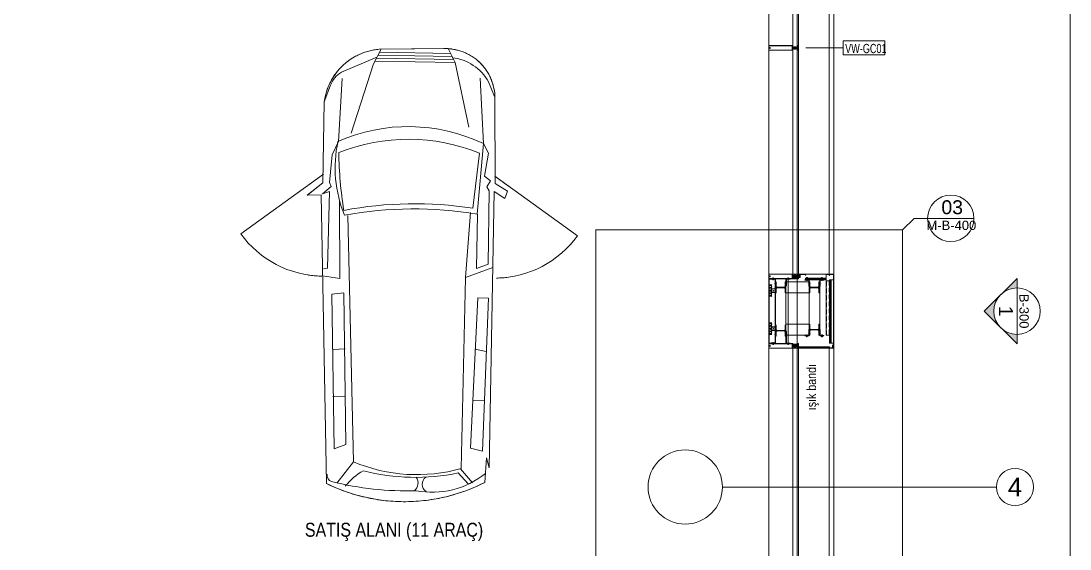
# Model space of a CAD drawing. Extents: x -1286 to 34975, y -230 to 6637.
# Drawn here: x 5326 to 6455, y 1686 to 2255 of the extents above; entities that cross this region are included whole.
import ezdxf
from ezdxf.enums import TextEntityAlignment as Align
from ezdxf.xclip import XClip

# ---------------------------------------------------------------- set-up
doc = ezdxf.new("R2010")
doc.units = 0
doc.header["$LTSCALE"] = 20
doc.header["$XCLIPFRAME"] = 0
for name, pattern in [('DOT2', [0.125, 0, -0.125]), ('Grundrisse$0$AUSGEZOGEN', [2, 1, 1]), ('HIDDEN', [0.375, 0.25, -0.125]), ('HIDDEN2', [4.7625, 3.175, -1.5875])]:
    doc.linetypes.add(name, pattern=pattern)
doc.layers.get('0').update_dxf_attribs({"color": 9, "lineweight": 9})
for name, color, linetype, lineweight in [('01', 9, 'Continuous', 9), ('04', 9, 'Continuous', 9), ('06D', 9, 'Continuous', 9), ('09P', 9, 'Continuous', 9), ('10', 9, 'Continuous', 9), ('10A', 9, 'Continuous', 9), ('15', 9, 'Continuous', 9), ('20', 9, 'DOT2', 9), ('21', 9, 'Continuous', 9), ('22', 8, 'Continuous', 9), ('24', 9, 'Continuous', 9), ('33', 9, 'BATTING', 9)]:
    doc.layers.add(name, color=color, linetype=linetype, lineweight=lineweight)
doc.styles.add('Arial', font='arial.ttf', dxfattribs={"height": 2.5})
doc.styles.add('MuuM_TEXT-STANDART', font='ARIALN.TTF')
doc.linetypes.add('BATTING', pattern='A,0.0001,-0.1,[134,ltypeshp.shx,S=0.1,R=0,X=-0.1,Y=0],-0.2,[134,ltypeshp.shx,S=0.1,R=180,X=0.1,Y=0],-0.1', length=0.4001)
pattern_1 = [(135, (-0.00024, -1359.98446), (-0.176776695, -0.176776695), [])]
pattern_2 = [(135, (-1.3601, -984.90163), (-0.176776695, -0.176776695), [])]
pattern_3 = [(135, (-1.36034, -985.99839), (-0.176776695, -0.176776695), [])]

# ---------------------------------------------------------------- blocks, each defined once
blk = doc.blocks.new('0_aks')
at = {"linetype": 'Continuous'}
blk.add_circle((0, 0), 2, dxfattribs=at)
at = {"style": 'Arial'}
blk.add_attdef('AKS', text='', height=2, dxfattribs=at).set_placement((0, 0), align=Align.MIDDLE_CENTER)
blk = doc.blocks.new('p-aks_vw')
at = {"layer": '24', "ltscale": 2}
blk.add_lwpolyline([(5680, 1440), (5975, 1440)], dxfattribs=at)
at = {"layer": '24', "xscale": 10, "yscale": 10, "zscale": 10}
blk.add_blockref('0_aks', (5995, 1440), dxfattribs=at).add_auto_attribs({'AKS': '4'})
blk = doc.blocks.new('prf-camderzi-20x6-p_1')
at = {"layer": '10A', "linetype": 'Continuous'}
for points in [[(0.2, -2.4), (0.1, -2.3), (0.1, 2.3), (0.2, 2.4), (0.8, 2.4), (0.8, 2.3), (0.9, 2.3), (1.2, 2.4), (1.2, 2.5), (0.1, 2.5), (0, 2.4), (0, 2.3), (0, -2.4), (0.1, -2.5), (0.1, -2.5), (1.2, -2.5), (1.2, -2.4), (0.9, -2.3), (0.8, -2.3), (0.8, -2.4)], [(1.1, 2.1), (1.1, 2), (1.1, 2), (1.2, 2), (1.2, 2.3), (0.8, 2.3), (0.8, 2.2), (0.8, 2.3), (0.7, 2.3), (0.7, 2.3), (0.5, 2.3), (0.4, 2.2), (0.2, 2.1), (0.2, 2.1), (0.2, 2.1), (0.3, 2.1), (0.6, 2.1), (0.7, 2), (0.7, 1.1), (0.8, 1), (0.9, 1), (1, 0.9), (1, 0), (1, 0), (1, 0), (1, -0.9), (0.9, -1), (0.8, -1), (0.7, -1.1), (0.7, -2), (0.6, -2), (0.3, -2), (0.2, -2.1), (0.2, -2.1), (0.2, -2.1), (0.4, -2.2), (0.5, -2.3), (0.7, -2.3), (0.7, -2.3), (0.8, -2.3), (0.8, -2.2), (0.8, -2.2), (1.2, -2.4), (1.2, -2), (1.1, -1.9), (1.1, -1.9), (1.1, -2.1), (0.9, -2.1), (0.8, -2), (0.8, -1.1), (1.1, -1.1), (1.1, -1.2), (1.1, -1.2), (1.2, -1.2), (1.2, 1.2), (1.1, 1.3), (1.1, 1.3), (1.1, 1.1), (0.8, 1.1), (0.8, 2), (0.9, 2.1)], [(6.2, -2.5), (31.9, -2.5), (32, -2.5), (32, -2.4), (32, 2.3), (31.9, 2.5), (31.9, 2.5), (6.2, 2.5), (6.2, 2.3), (6.3, 2.2), (6.4, 2.2), (6.4, 2.3), (6.6, 2.3), (6.6, 1.9), (6.6, 1.9), (6.6, 1.8), (6.6, 1.4), (6.4, 1.4), (6.4, 1.5), (6.3, 1.5), (6.2, 1.4), (6.2, 1.1), (6.4, 1.1), (6.4, 1.2), (6.6, 1.2), (6.6, 0.7), (6.5, 0.5), (6.4, 0.5), (5.3, 0.5), (5.2, 0.5), (5.2, 0.4), (5.3, 0.2), (5.4, 0.2), (5.5, 0.2), (5.6, 0.2), (5.6, 0.2), (5.6, 0.2), (5.8, 0.2), (5.8, 0.2), (5.8, 0.2), (6, 0.2), (6, 0.2), (6, 0.2), (6.1, 0.2), (6.2, 0.2), (6.2, 0.2), (6.3, 0.2), (6.3, 0.2), (6.4, 0.2), (6.4, 0.2), (6.6, 0.1), (6.7, 0), (6.6, -0.1), (6.4, -0.2), (6.3, -0.2), (6.2, -0.2), (6.2, -0.2), (6.1, -0.2), (6.1, -0.2), (6, -0.2), (5.9, -0.2), (5.9, -0.2), (5.9, -0.2), (5.7, -0.2), (5.7, -0.2), (5.7, -0.2), (5.6, -0.2), (5.5, -0.2), (5.5, -0.2), (5.4, -0.2), (5.3, -0.3), (5.2, -0.4), (5.2, -0.5), (5.3, -0.5), (6.4, -0.5), (6.5, -0.6), (6.6, -0.6), (6.6, -1.2), (6.4, -1.2), (6.4, -1.1), (6.2, -1.1), (6.2, -1.5), (6.3, -1.5), (6.4, -1.5), (6.4, -1.4), (6.6, -1.4), (6.6, -1.9), (6.6, -1.9), (6.6, -1.9), (6.6, -2.4), (6.4, -2.4), (6.4, -2.2), (6.3, -2.2), (6.2, -2.3)]]:
    blk.add_lwpolyline(points, close=True, dxfattribs=at)
at = {"layer": '10A', "linetype": 'Grundrisse$0$AUSGEZOGEN'}
for points in [[(5.2, -0.5), (5.2, -0.3), (5.3, -0.2), (5.4, -0.2), (5.6, -0.2), (5.8, -0.2), (5.8, -0.2), (5.9, -0.2), (5.9, -0.2), (5.9, -0.2), (6.1, -0.2), (6.2, -0.2), (6.2, -0.2), (6.4, -0.1), (6.4, 0), (6.4, 0.1), (6.2, 0.2), (6.2, 0.2), (6.1, 0.2), (5.9, 0.2), (5.9, 0.2), (5.9, 0.2), (5.8, 0.2), (5.8, 0.2), (5.6, 0.2), (5.4, 0.2), (5.3, 0.2), (5.2, 0.3), (5.2, 0.5), (2.4, 0.5), (2.3, 0.5), (2.1, 0.4), (2, 0.4), (2, 0.4), (2, 0.5), (2, 0.5), (2, 0.5), (1.4, 0.5), (1.3, 0.4), (1.4, 0.3), (1.5, 0.3), (1.5, 0.3), (1.5, 0.4), (1.8, 0.4), (1.9, 0.3), (2.2, 0), (2.2, 0), (2.2, 0), (1.9, -0.3), (1.8, -0.4), (1.5, -0.4), (1.5, -0.3), (1.5, -0.3), (1.4, -0.3), (1.3, -0.4), (1.4, -0.5), (1.4, -0.5), (2, -0.5), (2, -0.5), (2, -0.4), (2, -0.4), (2.1, -0.4), (2.3, -0.5), (2.4, -0.5)], [(2.8, 0.9), (2.8, 0.9), (2.7, 0.5), (2.8, 0.5), (2.9, 0.5), (2.9, 0.6), (2.9, 0.9), (3, 1), (3.1, 1.1), (3.4, 1.1), (3.5, 1.1), (3.5, 1.2), (3.4, 1.2), (3.1, 1.2), (3.1, 1.2), (3, 1.2), (3, 1.2), (3, 1.1), (2.9, 1.1), (2.9, 1.1), (2.8, 1), (2.8, 1)], [(3.7, 0.9), (3.7, 0.9), (3.6, 0.5), (3.7, 0.5), (3.8, 0.5), (3.8, 0.6), (3.8, 0.9), (3.9, 1), (4, 1.1), (4.3, 1.1), (4.3, 1.1), (4.4, 1.2), (4.3, 1.2), (4, 1.2), (4, 1.2), (3.9, 1.2), (3.9, 1.2), (3.8, 1.1), (3.8, 1.1), (3.8, 1.1), (3.7, 1), (3.7, 1)], [(4.6, 0.9), (4.5, 0.9), (4.5, 0.5), (4.6, 0.5), (4.7, 0.5), (4.7, 0.6), (4.7, 0.9), (4.8, 1), (4.9, 1.1), (5.2, 1.1), (5.2, 1.1), (5.2, 1.2), (5.2, 1.2), (4.9, 1.2), (4.9, 1.2), (4.8, 1.2), (4.8, 1.2), (4.7, 1.1), (4.7, 1.1), (4.6, 1.1), (4.6, 1), (4.6, 1)], [(2.8, -0.9), (2.8, -0.9), (2.7, -0.5), (2.8, -0.5), (2.9, -0.6), (2.9, -0.6), (2.9, -0.9), (3, -1), (3.1, -1.1), (3.4, -1.1), (3.5, -1.1), (3.5, -1.1), (3.4, -1.2), (3.1, -1.2), (3.1, -1.2), (3, -1.2), (3, -1.1), (3, -1.1), (2.9, -1.1), (2.9, -1.1), (2.8, -1), (2.8, -1)], [(3.7, -0.9), (3.7, -0.9), (3.6, -0.5), (3.7, -0.5), (3.8, -0.6), (3.8, -0.6), (3.8, -0.9), (3.9, -1), (4, -1.1), (4.3, -1.1), (4.3, -1.1), (4.4, -1.1), (4.3, -1.2), (4, -1.2), (4, -1.2), (3.9, -1.2), (3.9, -1.1), (3.8, -1.1), (3.8, -1.1), (3.8, -1.1), (3.7, -1), (3.7, -1)], [(4.6, -0.9), (4.5, -0.9), (4.5, -0.5), (4.6, -0.5), (4.7, -0.6), (4.7, -0.6), (4.7, -0.9), (4.8, -1), (4.9, -1.1), (5.2, -1.1), (5.2, -1.1), (5.2, -1.1), (5.2, -1.2), (4.9, -1.2), (4.9, -1.2), (4.8, -1.2), (4.8, -1.1), (4.7, -1.1), (4.7, -1.1), (4.6, -1.1), (4.6, -1), (4.6, -1)]]:
    blk.add_lwpolyline(points, close=True, dxfattribs=at)
at = {"layer": '10A', "linetype": 'Continuous'}
blk.add_lwpolyline([(6.8, -2.3), (6.8, 2.3), (31.8, 2.3), (31.8, 0.2), (31.7, 0.1), (31.3, 0.1), (31.2, 0.2), (31.2, 0.2), (31.2, 0.3), (31.1, 0.3), (31.1, 0.3), (31, 0.4), (31, 0.4), (31, 0.4), (30.9, 0.4), (30.8, 0.5), (30.8, 0.5), (30.7, 0.5), (30.7, 0.4), (30.6, 0.4), (30.6, 0.4), (30.5, 0.4), (30.5, 0.3), (30.4, 0.3), (30.4, 0.2), (30.5, 0.1), (30.7, 0.1), (30.7, 0.2), (30.7, 0.2), (30.8, 0.2), (30.9, 0.2), (30.9, 0.2), (30.9, 0.1), (31, 0.1), (31, 0), (31, -0.1), (30.9, -0.1), (30.9, -0.1), (30.9, -0.2), (30.8, -0.2), (30.7, -0.2), (30.7, -0.1), (30.7, -0.1), (30.6, -0.1), (30.5, -0.1), (30.4, -0.2), (30.4, -0.3), (30.5, -0.3), (30.5, -0.3), (30.6, -0.4), (30.6, -0.4), (30.7, -0.4), (30.7, -0.4), (30.8, -0.4), (30.8, -0.4), (30.9, -0.4), (31, -0.4), (31, -0.4), (31, -0.4), (31.1, -0.3), (31.1, -0.3), (31.2, -0.2), (31.2, -0.2), (31.2, -0.2), (31.3, -0.1), (31.7, -0.1), (31.8, -0.1), (31.8, -2.3), (6.8, -2.3)], dxfattribs=at)
blk = doc.blocks.new('p-cephe-onkisim')
at = {"layer": '06D'}
for points in [[(-70.1, 2345), (-70, 68.4)], [(0, 2276.5), (0, 68)]]:
    blk.add_lwpolyline(points, dxfattribs=at)
for points in [[(-5, 1789.5), (-38, 1789.5), (-38, 2276.5), (-5, 2276.5)], [(-38, 794.5), (-5, 794.5), (-5, 1709.5), (-38, 1709.5)]]:
    blk.add_lwpolyline(points, close=True, dxfattribs=at)
at = {"layer": '10'}
blk.add_lwpolyline([(0, 1789.5), (-70, 1789.5), (-70, 1709.5), (0, 1709.5)], close=True, dxfattribs=at)
at = {"layer": '15', "linetype": 'Continuous'}
for points in [[(-44, 2278.1), (-39.5, 2278.1), (-39.5, 2034), (-44, 2034)], [(-44, 1787.9), (-39.5, 1787.9), (-39.5, 2032.3), (-44, 2032.3)], [(-44, 1711.2), (-39.5, 1711.2), (-39.5, 1482.9), (-44, 1482.9)]]:
    blk.add_lwpolyline(points, close=True, dxfattribs=at)
at = {"rotation": 180}
for p in [(-38, 2033.2), (-38, 1712)]:
    blk.add_blockref('prf-camderzi-20x6-p_1', p, dxfattribs=at)
at = {"xscale": -1}
blk.add_blockref('prf-camderzi-20x6-p_1', (-38, 1787), dxfattribs=at)
blk = doc.blocks.new('*U648')
for points in [[(-0.1, -0.4), (-0.6, -0.4), (-0.6, 0.4), (-0.1, 0.4)], [(-0.1, 0.6), (0, 0.6), (0, -0.6), (-0.1, -0.6)], [(0.7, 0.6), (0.6, 0.6), (0.6, -0.6), (0.7, -0.6)], [(0.7, -0.4), (1.2, -0.4), (1.2, 0.4), (0.7, 0.4)]]:
    blk.add_lwpolyline(points, close=True)
for points in [[(0.6, 0.2), (0, 0.2)], [(0.6, -0.2), (0, -0.2)]]:
    blk.add_lwpolyline(points)
blk = doc.blocks.new('*U649')
for points in [[(-0.1, -0.4), (-0.6, -0.4), (-0.6, 0.4), (-0.1, 0.4)], [(-0.1, 0.6), (0, 0.6), (0, -0.6), (-0.1, -0.6)], [(0.9, 0.6), (0.8, 0.6), (0.8, -0.6), (0.9, -0.6)], [(0.9, -0.4), (1.4, -0.4), (1.4, 0.4), (0.9, 0.4)]]:
    blk.add_lwpolyline(points, close=True)
for points in [[(0.8, 0.2), (0, 0.2)], [(0.8, -0.2), (0, -0.2)]]:
    blk.add_lwpolyline(points)
blk = doc.blocks.new('*U650')
for points in [[(-0.1, -0.4), (-0.6, -0.4), (-0.6, 0.4), (-0.1, 0.4)], [(-0.1, 0.6), (0, 0.6), (0, -0.6), (-0.1, -0.6)], [(1.3, 0.6), (1.2, 0.6), (1.2, -0.6), (1.3, -0.6)], [(1.3, -0.4), (1.8, -0.4), (1.8, 0.4), (1.3, 0.4)]]:
    blk.add_lwpolyline(points, close=True)
for points in [[(1.2, 0.2), (0, 0.2)], [(1.2, -0.2), (0, -0.2)]]:
    blk.add_lwpolyline(points)
blk = doc.blocks.new('*U651')
for points in [[(-0.1, -0.4), (-0.6, -0.4), (-0.6, 0.4), (-0.1, 0.4)], [(-0.1, 0.6), (0, 0.6), (0, -0.6), (-0.1, -0.6)], [(0.7, 0.6), (0.6, 0.6), (0.6, -0.6), (0.7, -0.6)], [(0.7, -0.4), (1.2, -0.4), (1.2, 0.4), (0.7, 0.4)]]:
    blk.add_lwpolyline(points, close=True)
for points in [[(0.6, 0.2), (0, 0.2)], [(0.6, -0.2), (0, -0.2)]]:
    blk.add_lwpolyline(points)
blk = doc.blocks.new('*U652')
for points in [[(-0.1, -0.4), (-0.6, -0.4), (-0.6, 0.4), (-0.1, 0.4)], [(-0.1, 0.6), (0, 0.6), (0, -0.6), (-0.1, -0.6)], [(1.1, 0.6), (1, 0.6), (1, -0.6), (1.1, -0.6)], [(1.1, -0.4), (1.6, -0.4), (1.6, 0.4), (1.1, 0.4)]]:
    blk.add_lwpolyline(points, close=True)
for points in [[(1, 0.2), (0, 0.2)], [(1, -0.2), (0, -0.2)]]:
    blk.add_lwpolyline(points)
blk = doc.blocks.new('*U647')
for points in [[(-0.1, -0.4), (-0.6, -0.4), (-0.6, 0.4), (-0.1, 0.4)], [(-0.1, 0.6), (0, 0.6), (0, -0.6), (-0.1, -0.6)], [(2.2, 0.6), (2.1, 0.6), (2.1, -0.6), (2.2, -0.6)], [(2.2, -0.4), (2.7, -0.4), (2.7, 0.4), (2.2, 0.4)]]:
    blk.add_lwpolyline(points, close=True)
for points in [[(2.1, 0.2), (0, 0.2)], [(2.1, -0.2), (0, -0.2)]]:
    blk.add_lwpolyline(points)
blk = doc.blocks.new('Prf-40x40')
for points in [[(1.5, -2), (-1.5, -2, -0.414214), (-2, -1.5), (-2, 1.5, -0.414214), (-1.5, 2), (1.5, 2, -0.414214), (2, 1.5), (2, -1.5, -0.414214)], [(1.5, -1.7), (-1.5, -1.7, -0.414214), (-1.7, -1.5), (-1.7, 1.5, -0.414214), (-1.5, 1.7), (1.5, 1.7, -0.414214), (1.7, 1.5), (1.7, -1.5, -0.414214)]]:
    blk.add_lwpolyline(points, format="xyb", close=True)
blk.add_point((0, 0))
blk = doc.blocks.new('VIDA-GY2')
for p, q in [((0, 6), (-3, 6)), ((0, 5), (-3, 5)), ((0, 9), (0, 6)), ((0, 9), (0, 6)), ((3, 6), (0, 6)), ((0, 5), (0, 2)), ((0, 5), (0, 2)), ((3, 5), (0, 5))]:
    blk.add_line(p, q)
blk.add_circle((0, 5), 5.4)
for centre, start, end in [((-1, 5), 166.2259, 193.7741), ((0, 7), 76.2259, 103.7741), ((0, 4), 256.2259, 283.7741), ((1, 5), 346.2259, 13.7741)]:
    blk.add_arc(centre, 2.1, start, end)
blk = doc.blocks.new('A$C24435FA4')
for p, q in [((6.8, 6.2, 0), (4, 6.2, 0)), ((4.2, 1.1, 0), (4, 1.1, 0)), ((4, 1.1, 0), (4, -1.1, 0)), ((4.2, 1.1, 0), (4.2, -1.1, 0)), ((4.3, 5.3, 0), (6.8, 5.3, 0)), ((4.3, 5.3, 0), (4.3, -5.3, 0)), ((4.3, -5.3, 0), (4.3, 5.3, 0)), ((4.3, 0.9, 0), (4.9, 0.9, 0)), ((4.3, 0.5, 0), (4.9, 0.5, 0)), ((5, 0.7, 0), (5, -0.7, 0)), ((5, 0.5, 0), (6.3, 0.5, 0)), ((5.2, -0.5, 0), (5.2, 0.5, 0)), ((5.3, -0.5, 0), (5.3, 0.5, 0)), ((5.5, -0.5, 0), (5.5, 0.5, 0)), ((5.7, -0.5, 0), (5.7, 0.5, 0)), ((5.8, -0.5, 0), (5.8, 0.5, 0)), ((6, -0.5, 0), (6, 0.5, 0)), ((6.1, -0.5, 0), (6.1, 0.5, 0)), ((6.3, -0.5, 0), (6.3, 0.5, 0)), ((6.8, 5.2, 0), (6.8, 6.2, 0)), ((6.8, -5.3, 0), (6.8, 5.3, 0)), ((4.2, -1.1, 0), (4, -1.1, 0)), ((4, -6.3, 0), (6.8, -6.3)), ((4.3, -0.5, 0), (4.9, -0.5, 0)), ((4.3, -1, 0), (4.9, -1, 0)), ((4.3, -5.3, 0), (6.8, -5.3, 0)), ((5, -0.5, 0), (6.3, -0.5, 0)), ((6.8, -6.3, 0), (6.8, -5.3, 0))]:
    blk.add_line(p, q)
for centre, radius, start, end in [((4.1, 6.3, 0), 0.129, 200.3002, 318.4444), ((4.1, 6.1, 0), 0.129, 200.3002, 318.4444), ((4.1, 5.9, 0), 0.129, 200.3002, 318.4444), ((4.1, 5.7, 0), 0.129, 200.3002, 318.4444), ((4.1, 5.5, 0), 0.129, 200.3002, 318.4444), ((4.1, 5.3, 0), 0.129, 200.3002, 318.4444), ((4.1, 5.1, 0), 0.129, 200.3002, 318.4444), ((4.1, 4.9, 0), 0.129, 200.3002, 318.4444), ((4.1, 4.7, 0), 0.129, 200.3002, 318.4444), ((4.1, 4.5, 0), 0.129, 200.3002, 318.4444), ((4.1, 4.3, 0), 0.129, 200.3002, 318.4444), ((4.1, 4.1, 0), 0.129, 200.3002, 318.4444), ((4.1, 3.9, 0), 0.129, 200.3002, 318.4444), ((4.1, 3.7, 0), 0.129, 200.3002, 318.4444), ((4.1, 3.5, 0), 0.129, 200.3002, 318.4444), ((4.1, 3.3, 0), 0.129, 200.3002, 318.4444), ((4.1, 3.1, 0), 0.129, 200.3002, 318.4444), ((4.1, 2.9, 0), 0.129, 200.3002, 318.4444), ((4.1, 2.7, 0), 0.129, 200.3002, 318.4444), ((4.1, 2.5, 0), 0.129, 200.3002, 318.4444), ((4.1, 2.3, 0), 0.129, 200.3002, 318.4444), ((4.1, 2.1, 0), 0.129, 200.3002, 318.4444), ((4.1, 1.9, 0), 0.129, 200.3002, 318.4444), ((4.1, 1.7, 0), 0.129, 200.3002, 318.4444), ((4.1, 1.5, 0), 0.129, 200.3002, 318.4444), ((4.1, 1.3, 0), 0.129, 200.3002, 318.4444), ((4.1, 1.1, 0), 0.129, 200.3002, 318.4444), ((4.1, 0.9, 0), 0.129, 200.3002, 318.4444), ((4.1, 0.7, 0), 0.129, 200.3002, 318.4444), ((4.1, 0.5, 0), 0.129, 200.3002, 318.4444), ((4.1, 0.3, 0), 0.129, 200.3002, 318.4444), ((4.1, 0.1, 0), 0.129, 200.3002, 318.4444), ((4.5, 0.7), 0.303, 132.075, 227.925), ((5.5, 0), 1.3, 157.3801, 202.6199), ((4.7, 0.7), 0.303, 312.075, 47.925), ((3.7, 0), 1.3, 337.3801, 22.6199), ((4.1, -0.1, 0), 0.129, 200.3002, 318.4444), ((4.1, -0.3, 0), 0.129, 200.3002, 318.4444), ((4.1, -0.5, 0), 0.129, 200.3002, 318.4444), ((4.1, -0.7, 0), 0.129, 200.3002, 318.4444), ((4.1, -0.9, 0), 0.129, 200.3002, 318.4444), ((4.1, -1.1, 0), 0.129, 200.3002, 318.4444), ((4.1, -1.3, 0), 0.129, 200.3002, 318.4444), ((4.1, -1.5, 0), 0.129, 200.3002, 318.4444), ((4.1, -1.7, 0), 0.129, 200.3002, 318.4444), ((4.1, -1.9, 0), 0.129, 200.3002, 318.4444), ((4.1, -2.1, 0), 0.129, 200.3002, 318.4444), ((4.1, -2.3, 0), 0.129, 200.3002, 318.4444), ((4.1, -2.5, 0), 0.129, 200.3002, 318.4444), ((4.1, -2.7, 0), 0.129, 200.3002, 318.4444), ((4.1, -2.9, 0), 0.129, 200.3002, 318.4444), ((4.1, -3.1, 0), 0.129, 200.3002, 318.4444), ((4.1, -3.3, 0), 0.129, 200.3002, 318.4444), ((4.1, -3.5, 0), 0.129, 200.3002, 318.4444), ((4.1, -3.7, 0), 0.129, 200.3002, 318.4444), ((4.1, -3.9, 0), 0.129, 200.3002, 318.4444), ((4.1, -4.1, 0), 0.129, 200.3002, 318.4444), ((4.1, -4.3, 0), 0.129, 200.3002, 318.4444), ((4.1, -4.5, 0), 0.129, 200.3002, 318.4444), ((4.1, -4.7, 0), 0.129, 200.3002, 318.4444), ((4.1, -4.9, 0), 0.129, 200.3002, 318.4444), ((4.1, -5.1, 0), 0.129, 200.3002, 318.4444), ((4.1, -5.3, 0), 0.129, 200.3002, 318.4444), ((4.1, -5.5, 0), 0.129, 200.3002, 318.4444), ((4.1, -5.7, 0), 0.129, 200.3002, 318.4444), ((4.1, -5.9, 0), 0.129, 200.3002, 318.4444), ((4.1, -6.1, 0), 0.129, 200.3002, 318.4444), ((4.5, -0.7), 0.303, 132.075, 227.925), ((4.7, -0.7), 0.303, 312.075, 47.925)]:
    blk.add_arc(centre, radius, start, end)
at = {"xscale": 0.09999999997671699, "yscale": 0.09999999997671699, "zscale": 0.09999999997671699, "rotation": 179.9999994663915}
for p in [(5.6, 3.5, 0), (5.6, -2.5, 0)]:
    blk.add_blockref('VIDA-GY2', p, dxfattribs=at)
at = {"layer": '10'}
blk.add_blockref('Prf-40x40', (2, 0), dxfattribs=at)
blk = doc.blocks.new('p-cephekolon-80')
at = {"layer": '09P'}
h = blk.add_hatch(dxfattribs=at)
h.set_pattern_fill('ANSI31', color=256, scale=2, angle=90, style=0)
h.set_pattern_definition([(135, (-0.00024, -1153.31942), (-0.176776695, -0.176776695), [])])
h.paths.add_polyline_path([(-0.3, -0.3), (-0.3, -79.7), (-4.9, -79.7), (-4.9, -80), (0, -80), (0, 0), (-37.2, 0), (-37.2, -3.7), (-36.8, -3.7), (-36.8, -0.3)])
h = blk.add_hatch(dxfattribs=at)
h.set_pattern_fill('ANSI31', color=256, scale=2, angle=90, style=0)
h.set_pattern_definition([(135, (-51.47542, -1147.20835), (-0.176776695, -0.176776695), [])])
h.paths.add_polyline_path([(-66, -5), (-70, -5), (-70, -75), (-66, -75), (-66, -74.7), (-69.7, -74.7), (-69.7, -5.3), (-66, -5.3)])
h = blk.add_hatch(dxfattribs=at)
h.set_pattern_fill('ANSI31', color=256, scale=2, angle=90, style=0)
h.set_pattern_definition([(135, (-51.47542, -1354.03481), (-0.176776695, -0.176776695), [])])
h.paths.add_polyline_path([(-67.5, -5.7), (-63.3, -5.7), (-63.3, -12.8), (-62.9, -12.8), (-62.9, -5.3), (-67.5, -5.3)])
h = blk.add_hatch(dxfattribs=at)
h.set_pattern_fill('ANSI31', color=256, scale=2, angle=90, style=0)
h.set_pattern_definition([(135, (-51.47542, -1353.85016), (-0.176776695, -0.176776695), [])])
edge = h.paths.add_edge_path()
edge.add_line((-62.9, -8.4), (-62.9, -20.4))
edge.add_line((-62.9, -20.4), (-62.1, -20.4))
edge.add_line((-62.1, -20.4), (-62.1, -15.9))
edge.add_arc((-60.9, -15.9), 1.2, 90, 180, ccw=False)
edge.add_line((-60.9, -14.7), (-53.5, -14.7))
edge.add_arc((-53.5, -15.9), 1.2, 0, 90, ccw=False)
edge.add_line((-52.3, -15.9), (-52.3, -20.4))
edge.add_line((-52.3, -20.4), (-51.5, -20.4))
edge.add_line((-51.5, -20.4), (-51.5, -8.4))
edge.add_line((-51.5, -8.4), (-52.3, -8.4))
edge.add_line((-52.3, -8.4), (-52.3, -13))
edge.add_arc((-53.5, -13), 1.2, -90, 0, ccw=False)
edge.add_line((-53.5, -14.2), (-60.9, -14.2))
edge.add_arc((-60.9, -13), 1.2, 180, 270, ccw=False)
edge.add_line((-62.1, -13), (-62.1, -8.4))
edge.add_line((-62.1, -8.4), (-62.9, -8.4))
h = blk.add_hatch(dxfattribs=at)
h.set_pattern_fill('ANSI31', color=256, scale=2, angle=90, style=0)
h.set_pattern_definition([(135, (-40.43468, -1356.31337), (-0.176776695, -0.176776695), [])])
h.paths.add_polyline_path([(-44.5, -3.7), (-40.5, -3.7), (-40.4, -3.8), (-40.4, -5), (-40.5, -5.1), (-44.5, -5.1), (-44.6, -5), (-44.6, -3.8)])
h.paths.add_polyline_path([(-44.3, -3.9), (-44.4, -4), (-44.4, -4.8), (-44.3, -4.9), (-40.7, -4.9), (-40.6, -4.8), (-40.6, -4), (-40.7, -3.9)], flags=16)
h = blk.add_hatch(dxfattribs=at)
h.set_pattern_fill('ANSI31', color=256, scale=2, angle=90, style=0)
h.set_pattern_definition([(135, (-39.45024, -1149.84265), (-0.176776695, -0.176776695), [])])
h.paths.add_polyline_path([(-39.6, -76.7), (-39.6, -3.5), (-39.5, -3.5), (-39.5, -76.7)])
h = blk.add_hatch(dxfattribs=at)
h.set_pattern_fill('ANSI31', color=256, scale=2, angle=90, style=0)
h.set_pattern_definition(pattern_1)
h.paths.add_polyline_path([(-36.6, -3.7), (-36.4, -3.7), (-36.4, -0.5), (-30.5, -0.5), (-30.5, -1.7), (-30.4, -1.7), (-30.4, -0.3), (-36.6, -0.3)])
h = blk.add_hatch(dxfattribs=at)
h.set_pattern_fill('ANSI31', color=256, scale=2, angle=90, style=0)
h.set_pattern_definition([(135, (-8.20052, -1355.59354), (-0.176776695, -0.176776695), [])])
h.paths.add_polyline_path([(-30.4, -4.4), (-30.4, -6.1), (-8.2, -6.1), (-8.2, -4.4)])
h = blk.add_hatch(dxfattribs=at)
h.set_pattern_fill('ANSI31', color=256, scale=2, angle=90, style=0)
h.set_pattern_definition([(135, (-15.20932, -1351.56768), (-0.176776695, -0.176776695), [])])
edge = h.paths.add_edge_path()
edge.add_line((-26.6, -8.4), (-26.6, -20.4))
edge.add_line((-26.6, -20.4), (-25.8, -20.4))
edge.add_line((-25.8, -20.4), (-25.8, -15.9))
edge.add_arc((-24.6, -15.9), 1.2, 90, 180, ccw=False)
edge.add_line((-24.6, -14.7), (-17.2, -14.7))
edge.add_arc((-17.2, -15.9), 1.2, 0, 90, ccw=False)
edge.add_line((-16, -15.9), (-16, -20.4))
edge.add_line((-16, -20.4), (-15.2, -20.4))
edge.add_line((-15.2, -20.4), (-15.2, -8.4))
edge.add_line((-15.2, -8.4), (-16, -8.4))
edge.add_line((-16, -8.4), (-16, -13))
edge.add_arc((-17.2, -13), 1.2, -90, 0, ccw=False)
edge.add_line((-17.2, -14.2), (-24.6, -14.2))
edge.add_arc((-24.6, -13), 1.2, 180, 270, ccw=False)
edge.add_line((-25.8, -13), (-25.8, -8.4))
edge.add_line((-25.8, -8.4), (-26.6, -8.4))
h = blk.add_hatch(dxfattribs=at)
h.set_pattern_fill('ANSI31', color=256, scale=2, angle=90, style=0)
h.set_pattern_definition(pattern_1)
h.paths.add_polyline_path([(-8.4, -3.7), (-8.2, -3.7), (-8.2, -0.5), (-5, -0.5), (-5, -1.7), (-4.9, -1.7), (-4.9, -0.3), (-8.4, -0.3)])
h = blk.add_hatch(dxfattribs=at)
h.set_pattern_fill('ANSI31', color=256, scale=2, angle=90, style=0)
h.set_pattern_definition(pattern_1)
edge = h.paths.add_edge_path()
edge.add_line((-4.9, -1.7), (-4.7, -1.7))
edge.add_line((-4.7, -1.7), (-4.7, -0.5))
edge.add_line((-4.7, -0.5), (-0.5, -0.5))
edge.add_line((-0.5, -0.5), (-0.5, -3.7))
edge.add_line((-0.5, -3.7), (-0.3, -3.7))
edge.add_line((-0.3, -3.7), (-0.3, -0.3))
edge.add_line((-0.3, -0.3), (-4.9, -0.3))
h = blk.add_hatch(dxfattribs=at)
h.set_pattern_fill('ANSI31', color=256, scale=2, angle=90, style=0)
h.set_pattern_definition(pattern_2)
edge = h.paths.add_edge_path()
edge.add_line((-62.9, -55.1), (-62.9, -67.1))
edge.add_line((-62.9, -67.1), (-62.1, -67.1))
edge.add_line((-62.1, -67.1), (-62.1, -62.5))
edge.add_arc((-60.9, -62.5), 1.2, 90, 180, ccw=False)
edge.add_line((-60.9, -61.3), (-53.5, -61.3))
edge.add_arc((-53.5, -62.5), 1.2, 0, 90, ccw=False)
edge.add_line((-52.3, -62.5), (-52.3, -67.1))
edge.add_line((-52.3, -67.1), (-51.5, -67.1))
edge.add_line((-51.5, -67.1), (-51.5, -55.1))
edge.add_line((-51.5, -55.1), (-52.3, -55.1))
edge.add_line((-52.3, -55.1), (-52.3, -59.6))
edge.add_arc((-53.5, -59.6), 1.2, -90, 0, ccw=False)
edge.add_line((-53.5, -60.8), (-60.9, -60.8))
edge.add_arc((-60.9, -59.6), 1.2, 180, 270, ccw=False)
edge.add_line((-62.1, -59.6), (-62.1, -55.1))
edge.add_line((-62.1, -55.1), (-62.9, -55.1))
h = blk.add_hatch(dxfattribs=at)
h.set_pattern_fill('ANSI31', color=256, scale=2, angle=90, style=0)
h.set_pattern_definition(pattern_3)
edge = h.paths.add_edge_path()
edge.add_line((-26.6, -54), (-26.6, -66))
edge.add_line((-26.6, -66), (-25.8, -66))
edge.add_line((-25.8, -66), (-25.8, -61.5))
edge.add_arc((-24.6, -61.5), 1.2, 90, 180, ccw=False)
edge.add_line((-24.6, -60.3), (-17.2, -60.3))
edge.add_arc((-17.2, -61.5), 1.2, 0, 90, ccw=False)
edge.add_line((-16, -61.5), (-16, -66))
edge.add_line((-16, -66), (-15.2, -66))
edge.add_line((-15.2, -66), (-15.2, -54))
edge.add_line((-15.2, -54), (-16, -54))
edge.add_line((-16, -54), (-16, -58.6))
edge.add_arc((-17.2, -58.6), 1.2, -90, 0, ccw=False)
edge.add_line((-17.2, -59.8), (-24.6, -59.8))
edge.add_arc((-24.6, -58.6), 1.2, 180, 270, ccw=False)
edge.add_line((-25.8, -58.6), (-25.8, -54))
edge.add_line((-25.8, -54), (-26.6, -54))
h = blk.add_hatch(dxfattribs=at)
h.set_pattern_fill('ANSI31', color=256, scale=2, angle=90, style=0)
h.set_pattern_definition(pattern_2)
h.paths.add_polyline_path([(-63.3, -61.1), (-62.9, -61.1), (-62.9, -74.7), (-67.5, -74.7), (-67.5, -74.3), (-63.3, -74.3)])
h = blk.add_hatch(dxfattribs=at)
h.set_pattern_fill('ANSI31', color=256, scale=2, angle=90, style=0)
h.set_pattern_definition(pattern_2)
h.paths.add_polyline_path([(-51.1, -61.7), (-51.5, -61.7), (-51.5, -75), (-46.9, -75), (-46.9, -74.6), (-51.1, -74.6)])
h = blk.add_hatch(dxfattribs=at)
h.set_pattern_fill('ANSI31', color=256, scale=2, angle=90, style=0)
h.set_pattern_definition(pattern_3)
h.paths.add_polyline_path([(-27, -59.8), (-26.6, -59.8), (-26.6, -66.6), (-31.2, -66.6), (-31.2, -66.2), (-27, -66.2)])
h = blk.add_hatch(dxfattribs=at)
h.set_pattern_fill('ANSI31', color=256, scale=2, angle=90, style=0)
h.set_pattern_definition(pattern_3)
h.paths.add_polyline_path([(-14.8, -59.8), (-15.2, -59.8), (-15.2, -66.6), (-10.6, -66.6), (-10.6, -66.2), (-14.8, -66.2)])
h = blk.add_hatch(dxfattribs=at)
h.set_pattern_fill('DOTS', color=256, scale=10, angle=90, style=0)
h.set_pattern_definition([(90, (-5.338, -961.5), (-0.625, 0.3125), [0, -0.625])])
h.paths.add_polyline_path([(-37.6, -80), (-37.6, -78.5), (-4.9, -78.5), (-4.9, -80)])
h = blk.add_hatch(dxfattribs=at)
h.set_pattern_fill('ANSI31', color=256, scale=2, angle=90, style=0)
h.set_pattern_definition(pattern_3)
h.paths.add_polyline_path([(-1.4, -76.3), (-1.6, -76.3), (-1.6, -79.5), (-4.7, -79.5), (-4.7, -78.3), (-4.9, -78.3), (-4.9, -79.7), (-1.4, -79.7)])
for points in [[(-0.3, -0.3), (-0.3, -0.3), (-0.3, -0.3), (-0.3, -79.7), (-4.9, -79.7), (-4.9, -80), (0, -80), (0, 0), (-37.2, 0), (-37.2, -3.7), (-36.8, -3.7), (-36.8, -0.3), (-0.3, -0.3)], [(-51.1, -12.6), (-51.5, -12.6), (-51.5, -5), (-46.9, -5), (-46.9, -5.4), (-51.1, -5.4), (-51.1, -12.6)], [(-8.4, -3.7), (-8.2, -3.7), (-8.2, -0.5), (-5, -0.5), (-5, -1.7), (-4.9, -1.7), (-4.9, -0.3), (-8.4, -0.3), (-8.4, -3.7)], [(-4.9, -1.7), (-4.7, -1.7), (-4.7, -0.5), (-0.5, -0.5), (-0.5, -3.7), (-0.3, -3.7), (-0.3, -0.3), (-4.9, -0.3)], [(-63.3, -61.1), (-62.9, -61.1), (-62.9, -74.7), (-67.5, -74.7), (-67.5, -74.3), (-63.3, -74.3), (-63.3, -61.1)], [(-51.1, -61.7), (-51.5, -61.7), (-51.5, -75), (-46.9, -75), (-46.9, -74.6), (-51.1, -74.6), (-51.1, -61.7)], [(-27, -59.8), (-26.6, -59.8), (-26.6, -66.6), (-31.2, -66.6), (-31.2, -66.2), (-27, -66.2), (-27, -59.8)], [(-14.8, -59.8), (-15.2, -59.8), (-15.2, -66.6), (-10.6, -66.6), (-10.6, -66.2), (-14.8, -66.2), (-14.8, -59.8)], [(-1.4, -76.3), (-1.6, -76.3), (-1.6, -79.5), (-4.7, -79.5), (-4.7, -78.3), (-4.9, -78.3), (-4.9, -79.7), (-1.4, -79.7), (-1.4, -76.3)]]:
    blk.add_lwpolyline(points)
for points in [[(-66, -5), (-70, -5), (-70, -75), (-66, -75), (-66, -74.7), (-69.7, -74.7), (-69.7, -5.3), (-66, -5.3)], [(-67.5, -5.7), (-63.3, -5.7), (-63.3, -12.8), (-62.9, -12.8), (-62.9, -5.3), (-67.5, -5.3)], [(-44.5, -3.7), (-40.5, -3.7), (-40.4, -3.8), (-40.4, -5), (-40.5, -5.1), (-44.5, -5.1), (-44.6, -5), (-44.6, -3.8)], [(-44.3, -3.9), (-44.4, -4), (-44.4, -4.8), (-44.3, -4.9), (-40.7, -4.9), (-40.6, -4.8), (-40.6, -4), (-40.7, -3.9)], [(-39.6, -76.7), (-39.6, -3.5), (-39.5, -3.5), (-39.5, -76.7)], [(-36.6, -3.7), (-36.4, -3.7), (-36.4, -0.5), (-30.5, -0.5), (-30.5, -1.7), (-30.4, -1.7), (-30.4, -0.3), (-36.6, -0.3)], [(-31.2, -6.5), (-27, -6.5), (-27, -12.9), (-26.6, -12.9), (-26.6, -6.1), (-31.2, -6.1)], [(-30.4, -4.4), (-30.4, -6.1), (-8.2, -6.1), (-8.2, -4.4)], [(-10.6, -6.5), (-14.8, -6.5), (-14.8, -12.9), (-15.2, -12.9), (-15.2, -6.1), (-10.6, -6.1)], [(-43.9, -75.6), (-40, -75.6), (-39.9, -75.7), (-39.9, -76.9), (-40, -77), (-43.9, -77), (-44, -76.9), (-44, -75.7)], [(-43.7, -75.8), (-43.8, -75.9), (-43.8, -76.7), (-43.7, -76.8), (-40.2, -76.8), (-40.1, -76.7), (-40.1, -75.9), (-40.2, -75.8)]]:
    blk.add_lwpolyline(points, close=True)
at = {"const_width": 0.2}
for points in [[(-61.3, -9.8), (-64.3, -9.8)], [(-50.1, -9.8), (-53.1, -9.8)], [(-25, -9.8), (-28, -9.8)], [(-13.6, -9.8), (-16.6, -9.8)], [(-61.5, -64.8), (-64.5, -64.8)], [(-50, -64.8), (-53, -64.8)], [(-24.8, -63.7), (-27.8, -63.7)], [(-13.7, -63.7), (-16.7, -63.7)]]:
    blk.add_lwpolyline(points, dxfattribs=at)
for points in [[(-62.9, -8.4), (-62.9, -20.4), (-62.1, -20.4), (-62.1, -15.9, -0.414214), (-60.9, -14.7), (-53.5, -14.7, -0.414214), (-52.3, -15.9), (-52.3, -20.4), (-51.5, -20.4), (-51.5, -8.4), (-52.3, -8.4), (-52.3, -13, -0.414214), (-53.5, -14.2), (-60.9, -14.2, -0.414214), (-62.1, -13), (-62.1, -8.4), (-62.9, -8.4)], [(-26.6, -8.4), (-26.6, -20.4), (-25.8, -20.4), (-25.8, -15.9, -0.414214), (-24.6, -14.7), (-17.2, -14.7, -0.414214), (-16, -15.9), (-16, -20.4), (-15.2, -20.4), (-15.2, -8.4), (-16, -8.4), (-16, -13, -0.414214), (-17.2, -14.2), (-24.6, -14.2, -0.414214), (-25.8, -13), (-25.8, -8.4), (-26.6, -8.4)], [(-62.9, -55.1), (-62.9, -67.1), (-62.1, -67.1), (-62.1, -62.5, -0.414214), (-60.9, -61.3), (-53.5, -61.3, -0.414214), (-52.3, -62.5), (-52.3, -67.1), (-51.5, -67.1), (-51.5, -55.1), (-52.3, -55.1), (-52.3, -59.6, -0.414214), (-53.5, -60.8), (-60.9, -60.8, -0.414214), (-62.1, -59.6), (-62.1, -55.1), (-62.9, -55.1)], [(-26.6, -54), (-26.6, -66), (-25.8, -66), (-25.8, -61.5, -0.414214), (-24.6, -60.3), (-17.2, -60.3, -0.414214), (-16, -61.5), (-16, -66), (-15.2, -66), (-15.2, -54), (-16, -54), (-16, -58.6, -0.414214), (-17.2, -59.8), (-24.6, -59.8, -0.414214), (-25.8, -58.6), (-25.8, -54), (-26.6, -54)]]:
    blk.add_lwpolyline(points, format="xyb", close=True)
blk.add_circle((-37.6, -2.2), 0.425)
at = {"layer": '06D'}
for points in [[(-51.5, -8.4), (-51.5, -20.4), (-26.6, -20.4), (-26.6, -8.4)], [(-4.6, -7.2), (-4.6, -65.7), (-8.1, -65.7), (-8.1, -7.2)], [(-3, -74.5), (-3, -6.1), (-4.6, -6.1), (-4.6, -74.5)], [(-3, -6.1), (-3, -74.5), (-0.3, -74.5), (-0.3, -6.1)], [(-51.5, -66), (-51.5, -54), (-26.6, -54), (-26.6, -66)]]:
    blk.add_lwpolyline(points, close=True, dxfattribs=at)
for points in [[(-4.4, -6.1), (-4.4, -74.5)], [(-3.3, -6.1), (-3.3, -74.5)], [(-62.9, -20.4), (-62.9, -56.2)], [(-51.5, -20.4), (-51.5, -56.2)], [(-26.6, -20.4), (-26.6, -55.1)], [(-15.2, -20.4), (-15.2, -55.1)]]:
    blk.add_lwpolyline(points, dxfattribs=at)
at = {"layer": '10', "linetype": 'HIDDEN', "const_width": 0.2}
blk.add_lwpolyline([(-40.2, -3.2), (-40.2, -5.2), (-65.9, -5.2), (-65.9, -5.8), (-69.2, -5.8), (-69.2, -74.2), (-67.6, -74.2), (-67.6, -74.8), (-67.6, -74.9), (-44.5, -74.9), (-44.3, -74.9), (-44.3, -77.1)], dxfattribs=at)
at = {"layer": '15'}
blk.add_lwpolyline([(-37.6, -80), (-37.6, -78.5), (-4.9, -78.5), (-4.9, -80)], close=True, dxfattribs=at)
at = {"layer": '20', "linetype": 'HIDDEN'}
for points in [[(-7.9, -65.7), (-7.9, -7.2)], [(-4.9, -7.2), (-4.9, -65.7)], [(-2.7, -74.5), (-2.7, -6.1)]]:
    blk.add_lwpolyline(points, dxfattribs=at)
at = {"layer": '33', "ltscale": 0.4}
for points in [[(-63.2, -5.9), (-63.2, -74.1)], [(-49.2, -6), (-49.2, -73.8)]]:
    blk.add_lwpolyline(points, dxfattribs=at)
at = {"xscale": -1, "rotation": 90}
for name, p in [('*U652', (-65.4, -4.8)), ('*U648', (-49.2, -4.8)), ('*U647', (-28.9, -4.4)), ('*U647', (-12.9, -4.4)), ('*U649', (-29.1, -66.2)), ('*U649', (-12.7, -66.2)), ('*U650', (-65.4, -74.3)), ('*U651', (-49.2, -74.6))]:
    blk.add_blockref(name, p, dxfattribs=at)
at = {"layer": '06D', "extrusion": (0, 0, -1), "xscale": -1, "zscale": -1, "rotation": 180}
for p in [(62.9, -17.8), (62.9, -58.9)]:
    blk.add_blockref('A$C24435FA4', p, dxfattribs=at)
blk = doc.blocks.new('p-cephe-onkisim-toplam')
blk.add_blockref('p-cephe-onkisim', (0, 0))
at = {"layer": '10'}
blk.add_blockref('p-cephekolon-80', (0, 1789.5), dxfattribs=at)
blk = doc.blocks.new('p-kolon-vw-çelik80')
at = {"layer": '01'}
blk.add_circle((0, 0), 40, dxfattribs=at)
blk = doc.blocks.new('p-araba-caddy')
for points in [[(4.3, 87.5), (96.5, 89.4), (104.4, 102.9), (112.3, 100.1), (105.3, 88.5), (403.1, 88.7), (392.4, 85.5), (418.7, 84.4, -0.236784), (423.2, -86), (112.4, -97.4), (113, -112.6), (99.2, -96.1), (12.1, -96.1, -0.35315), (-45.8, -38.2), (-47.8, 31.6, -0.418979), (4.3, 87.5, -0.014091)], [(2.6, 87.1), (-12.8, 80.3, 0.245122), (-38.2, 40.6, 1.092698)], [(409.1, 84.8, -0.220393), (429.1, 10.6, -0.069309), (420.9, -80.6, -0.369387), (413.2, -85.3, 0.321855)], [(64.1, 71.9), (123.6, 65.8, 0.084966), (128.5, -72.9, -0.035125), (66.4, -79.5, -0.194351), (64.1, 71.9, 5.525286)], [(198.7, 59.3), (404.3, 58.7, -0.170159), (399.2, -57.5), (133.8, -68.3)], [(420.8, 66.6), (409.1, 55.6, -0.115145), (408.6, -46.7, 0.095225), (425.8, -65.7, -1.448896)], [(414.2, 20.7, 0.498413), (429.9, 21.3, -5.209749)], [(414.6, 10.4, -0.389225), (429.1, 8.8, 0.453338)], [(-37.1, -40.4), (-20.3, -78.2, 0.180747), (-6, -89.7), (12.1, -96.1)]]:
    blk.add_lwpolyline(points, format="xyb")
for points in [[(-16.6, 71.1), (53.8, 76), (64, 81.8), (88.8, 77.8), (93.6, 84.4), (100.3, 80.4), (104.7, 83.1), (183.5, 83.5), (188.3, 71.1), (129.9, 71.1)], [(128.4, 63.6), (198.3, 59.3), (187, 88.6)], [(220.1, 84.7), (385.3, 81.2), (382, 68.1), (219.9, 73.1), (220.1, 84.7)], [(277.7, 83.1), (275.4, 70.9)], [(330, 82.5), (330.9, 70)], [(404.8, 58), (419.3, 71.2)], [(36.4, 59.8), (-33.1, 43.8), (-47.9, 36), (-46.1, -36), (-30.1, -43.8), (45.2, -66.5)], [(-42.8, 38.7), (-42.7, -37.7)], [(-39.6, 40.4), (-39.4, -39.3)], [(-36.4, 42.1), (-36.2, -40.8)], [(-33.2, 43.7), (-33, -41.8)], [(217.7, -71.2), (380.6, -66), (385.8, -78.4), (219.1, -84.1), (217.2, -71.2)], [(399.2, -57.5), (422.7, -74.7)], [(-13.4, -77.2), (54.3, -79.9), (68.9, -86.5), (98.6, -88.7), (103, -86.9), (111, -96.2), (108.3, -88.7), (191.1, -89.1), (192, -93.6)], [(118.2, -77.6), (201.9, -75.8), (199.3, -94.6)], [(277.5, -68.5), (278.6, -81.7)], [(328.6, -68.3), (329.4, -80.9)]]:
    blk.add_lwpolyline(points)
blk.add_lwpolyline([(53.8, 76), (130, 70.6, 0.08903), (133.8, -71.9, -0.153631), (54.3, -80.6, -0.218697)], format="xyb", close=True)
blk = doc.blocks.new('p- caddy')
for p, q in [((-86.5, 354), (-175.7, 289.9)), ((97.8, 351.9), (187, 287.8))]:
    blk.add_line(p, q)
blk.add_arc((-86.5, 354), 109.8, 215.7081, 269.024)
at = {"extrusion": (0, 0, -1)}
blk.add_arc((-97.8, 351.9), 109.8, 215.7081, 269.024, dxfattribs=at)
at = {"rotation": 268.9244510197643}
blk.add_blockref('p-araba-caddy', (10.6, 442.2), dxfattribs=at)
blk = doc.blocks.new('0_exteriorelevation1')
h = blk.add_hatch(color=256)
h.paths.add_polyline_path([(7.07, 0), (0, 7.07), (-7.07, 0)])
h.paths.add_polyline_path([(5, 0, 1), (-5, 0)], flags=16)
blk.add_lwpolyline([(7.07, 0), (0, 7.07), (-7.07, 0), (7.07, 0)])
blk.add_lwpolyline([(7.07, 0), (0, 7.07), (-7.07, 0), (7.07, 0)])
blk.add_circle((0, 0), 5)
at = {"style": 'Arial'}
blk.add_attdef('KESITADI', text='', height=3, dxfattribs=at).set_placement((0, 0), align=Align.BOTTOM_CENTER)
blk.add_attdef('PAFTAADI', text='', height=2, dxfattribs=at).set_placement((0, -0.5), align=Align.TOP_CENTER)
blk = doc.blocks.new('0_detailbox1')
blk.add_lwpolyline([(10.41, -2.5), (7.91, 0), (-5, 0)])
blk.add_circle((0, 0), 5)
at = {"style": 'Arial'}
blk.add_attdef('DETAYADI', text='', height=3, dxfattribs=at).set_placement((0, 0), align=Align.BOTTOM_CENTER)
blk.add_attdef('PAFTAADI', text='', height=2, dxfattribs=at).set_placement((0, -0.5), align=Align.TOP_CENTER)
blk = doc.blocks.new('0_wallno')
at = {"color": 0}
blk.add_lwpolyline([(-17, 1.5), (-8, 1.5), (-8, -1.5), (-17, -1.5)], close=True, dxfattribs=at)
blk.add_lwpolyline([(-8, 0), (0, 0)], dxfattribs=at)
at = {"color": 0, "style": 'Arial'}
blk.add_attdef('DUVARNO', text='', height=2, dxfattribs=at).set_placement((-12.5, 0), align=Align.MIDDLE_CENTER)

msp = doc.modelspace()

# ---------------------------------------------------------------- linework, layer by layer
at = {"color": 4}
msp.add_lwpolyline([(80, 4190), (6455.06, 4190), (6455.06, 15), (80, 15)], close=True, dxfattribs=at)
at = {"layer": '21', "linetype": 'HIDDEN2', "ltscale": 0.1, "const_width": 1}
msp.add_lwpolyline([(5944.63, 2029.5), (5944.63, 629.5), (6274.63, 629.5), (6274.63, 2029.5)], close=True, dxfattribs=at)

# ---------------------------------------------------------------- block references
for name, p in [('p-cephe-onkisim-toplam', (6200.84, 192.5)), ('p-kolon-vw-çelik80', (6040.84, 1752.5))]:
    msp.add_blockref(name, p)
at = {"layer": '04'}
msp.add_blockref('p- caddy', (5738.09, 1735.53), dxfattribs=at)
ref = msp.add_blockref('p- caddy', (5738.09, 1735.53), dxfattribs=at)
XClip(ref).set_block_clipping_path([(-103.3147364369, -3.0291583687), (112.6871295991, 503.2721170996)])
at = {"layer": '21'}
ref = msp.add_blockref('0_detailbox1', (6326.69, 2042), dxfattribs=dict(at, xscale=-5, yscale=5, zscale=5))
ref.add_attrib('DETAYADI', '03', dxfattribs={"layer": '0', "height": 15, "style": 'Arial'}).set_placement((6328.25, 2042), align=Align.BOTTOM_CENTER)
ref.add_attrib('PAFTAADI', 'M-B-400', dxfattribs={"layer": '0', "height": 10, "style": 'Arial'}).set_placement((6327.36, 2039.5), align=Align.TOP_CENTER)
ref = msp.add_blockref('0_exteriorelevation1', (6398, 1942), dxfattribs=dict(at, xscale=-5, yscale=5, zscale=5, rotation=90))
ref.add_attrib('KESITADI', '1', dxfattribs={"layer": '0', "height": 15, "rotation": 270, "style": 'Arial'}).set_placement((6374.06, 1942), align=Align.BOTTOM_CENTER)
ref.add_attrib('PAFTAADI', 'B-300', dxfattribs={"layer": '0', "height": 10, "rotation": 270, "style": 'Arial'}).set_placement((6410.64, 1942), align=Align.TOP_CENTER)
at = {"layer": '22'}
ref = msp.add_blockref('0_wallno', (6170.84, 2225.86), dxfattribs=dict(at, xscale=-5, yscale=5, zscale=5))
ref.add_attrib('DUVARNO', 'VW-GC01', dxfattribs={"layer": '0', "height": 10, "style": 'Arial', "width": 0.7}).set_placement((6235.31, 2225.03), align=Align.MIDDLE_CENTER)
at = {"layer": '24'}
msp.add_blockref('p-aks_vw', (400.84, 312.5), dxfattribs=at)

# ---------------------------------------------------------------- texts
at = {"layer": '21', "linetype": 'Continuous', "style": 'MuuM_TEXT-STANDART'}
msp.add_text('ışık bandı', height=10, rotation=90, dxfattribs=at).set_placement((6181.7, 1835.29))
at = {"layer": '21', "style": 'MuuM_TEXT-STANDART'}
msp.add_text('SATIŞ ALANI (11 ARAÇ)', height=15, dxfattribs=at).set_placement((5631.54, 1694.44), align=Align.BOTTOM_LEFT)

doc.saveas('drawing.dxf')
